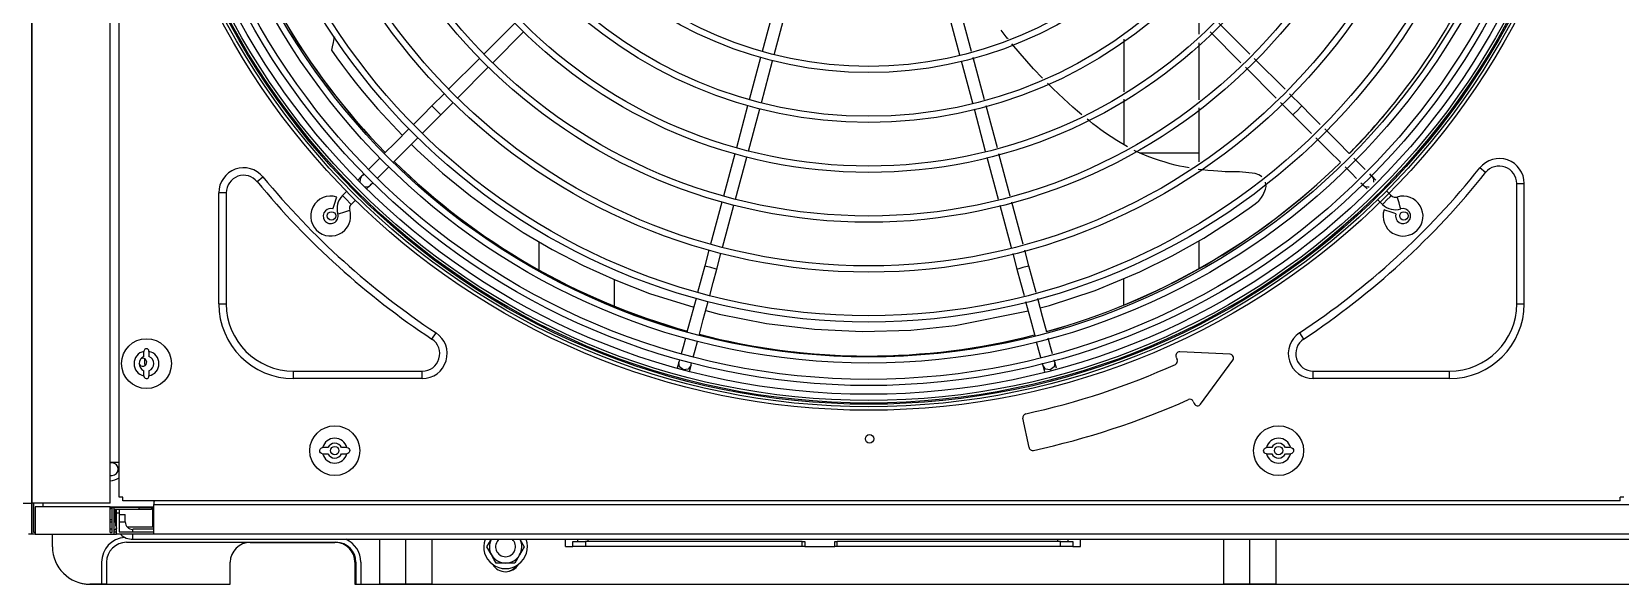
# Model space of a CAD drawing. Extents: x 594 to 813, y 174 to 240.
# Drawn here: x 741.77 to 748.16, y 196.31 to 198.53 of the extents above; entities that cross this region are included whole.
import ezdxf

# ---------------------------------------------------------------- set-up
doc = ezdxf.new("R2010")
doc.units = 0
doc.header["$MEASUREMENT"] = 0
doc.layers.add('AC.REF(S). PIPING', color=3, linetype='CONTINUOUS', lineweight=30)
doc.layers.add('LG-Product', color=3, linetype='CONTINUOUS')

# ---------------------------------------------------------------- blocks, each defined once
blk = doc.blocks.new('UW1-1')
at = {"layer": 'LG-Product', "color": 3, "linetype": 'Continuous'}
for p, q in [((1109.52, 3752.66), (1109.52, 4417.74)), ((1141.12, 3752.66), (1141.12, 4417.74)), ((2389.52, 4417.74), (2389.52, 3752.66)), ((1144.63, 3755.12), (1144.63, 4414.18)), ((1407.9, 3951.31), (1403.35, 3934.36)), ((1408.2, 3933.06), (1412.74, 3950.02)), ((1478.17, 3950.02), (1482.72, 3933.06)), ((1487.56, 3934.36), (1483.02, 3951.31)), ((1303.82, 3945.76), (1291.41, 3933.35)), ((1501.94, 3939.8), (1499.48, 3942.94)), ((1578.99, 3946.77), (1578.99, 3941.34)), ((1599.51, 3933.35), (1587.09, 3945.76)), ((1230.71, 3937.95), (1230.38, 3936.22)), ((1231.07, 3939.59), (1230.71, 3937.95)), ((1231.25, 3940.31), (1231.07, 3939.59)), ((1294.96, 3929.8), (1307.37, 3942.22)), ((1502.24, 3939.42), (1501.94, 3939.8)), ((1507.12, 3933.51), (1503.83, 3937.45)), ((1548.9, 3939.29), (1548.9, 3918.16)), ((1578.99, 3937.92), (1578.99, 3914.88)), ((1583.54, 3942.22), (1595.96, 3929.8)), ((1230.38, 3936.22), (1230.14, 3934.85)), ((1230.14, 3934.85), (1232.29, 3931.8)), ((1232.29, 3931.8), (1234.48, 3928.8)), ((1289.64, 3931.58), (1277.22, 3919.16)), ((1402.7, 3931.93), (1398.16, 3914.98)), ((1403.01, 3913.68), (1407.55, 3930.64)), ((1483.37, 3930.64), (1487.91, 3913.68)), ((1492.75, 3914.98), (1488.21, 3931.93)), ((1509.79, 3930.45), (1507.12, 3933.51)), ((1512.51, 3927.43), (1509.79, 3930.45)), ((1613.69, 3919.16), (1601.28, 3931.58)), ((1234.48, 3928.8), (1236.94, 3925.51)), ((1236.94, 3925.51), (1239.62, 3922.06)), ((1280.77, 3915.62), (1293.18, 3928.03)), ((1516.13, 3923.59), (1512.51, 3927.43)), ((1597.73, 3928.03), (1610.15, 3915.62)), ((1239.62, 3922.06), (1242.48, 3918.5)), ((1242.48, 3918.5), (1248.61, 3911.27)), ((1275.45, 3917.39), (1270.51, 3912.45)), ((1518.11, 3921.57), (1518.09, 3921.59)), ((1520.29, 3919.42), (1518.11, 3921.57)), ((1522.5, 3917.31), (1520.29, 3919.42)), ((1524.51, 3915.43), (1522.5, 3917.31)), ((1620.4, 3912.45), (1615.47, 3917.39)), ((1248.61, 3911.27), (1258.65, 3900.59)), ((1270.51, 3912.45), (1266.74, 3908.68)), ((1270.51, 3912.45), (1271.03, 3911.94)), ((1271.03, 3911.94), (1272.29, 3910.68)), ((1272.29, 3910.68), (1273.54, 3909.43)), ((1274.06, 3908.91), (1279, 3913.84)), ((1397.51, 3912.55), (1392.97, 3895.6)), ((1397.81, 3894.3), (1402.36, 3911.26)), ((1488.56, 3911.26), (1493.1, 3894.3)), ((1497.95, 3895.6), (1493.4, 3912.55)), ((1526.55, 3913.59), (1524.51, 3915.43)), ((1528.36, 3911.98), (1526.55, 3913.59)), ((1530.2, 3910.39), (1528.36, 3911.98)), ((1548.9, 3915.21), (1548.9, 3896.81)), ((1578.99, 3911.69), (1578.99, 3893.55)), ((1611.92, 3913.84), (1616.85, 3908.91)), ((1617.37, 3909.43), (1618.63, 3910.68)), ((1618.63, 3910.68), (1619.88, 3911.94)), ((1619.88, 3911.94), (1620.4, 3912.45)), ((1624.17, 3908.68), (1620.4, 3912.45)), ((1266.74, 3908.68), (1263.03, 3904.97)), ((1266.58, 3901.43), (1270.29, 3905.13)), ((1270.29, 3905.13), (1274.06, 3908.91)), ((1273.54, 3909.43), (1274.06, 3908.91)), ((1531.99, 3908.88), (1530.2, 3910.39)), ((1535, 3906.43), (1534.1, 3907.15)), ((1536.41, 3905.31), (1535, 3906.43)), ((1537.84, 3904.22), (1536.41, 3905.31)), ((1616.85, 3908.91), (1617.37, 3909.43)), ((1616.85, 3908.91), (1620.63, 3905.13)), ((1620.63, 3905.13), (1624.33, 3901.43)), ((1627.88, 3904.97), (1624.17, 3908.68)), ((1255.99, 3897.93), (1251.33, 3893.27)), ((1261.26, 3903.2), (1255.99, 3897.93)), ((1259.54, 3894.38), (1264.81, 3899.65)), ((1539.64, 3902.87), (1537.84, 3904.22)), ((1541.46, 3901.56), (1539.64, 3902.87)), ((1543.7, 3900.02), (1541.46, 3901.56)), ((1545.96, 3898.54), (1543.7, 3900.02)), ((1550.33, 3895.96), (1545.96, 3898.54)), ((1626.11, 3899.65), (1631.34, 3894.42)), ((1634.89, 3897.96), (1629.65, 3903.2)), ((1639.53, 3893.32), (1634.89, 3897.96)), ((1254.88, 3889.72), (1259.54, 3894.38)), ((1262.19, 3897.04), (1264.59, 3894.64)), ((1264.59, 3894.64), (1274.78, 3885.4)), ((1392.32, 3893.17), (1387.77, 3876.22)), ((1392.62, 3874.92), (1397.16, 3891.87)), ((1493.75, 3891.87), (1498.3, 3874.92)), ((1503.14, 3876.22), (1498.6, 3893.17)), ((1555.69, 3893.31), (1553.04, 3894.55)), ((1555.2, 3893.55), (1578.99, 3893.55)), ((1558.24, 3892.25), (1555.69, 3893.31)), ((1560.81, 3891.29), (1558.24, 3892.25)), ((1578.99, 3893.55), (1578.99, 3891.74)), ((1578.99, 3891.74), (1578.99, 3889.94)), ((1631.34, 3894.42), (1635.98, 3889.78)), ((1247, 3888.94), (1244.95, 3886.89)), ((1249.56, 3891.5), (1247, 3888.94)), ((1248.49, 3883.34), (1250.55, 3885.4)), ((1250.55, 3885.4), (1253.1, 3887.95)), ((1274.78, 3885.4), (1286, 3876.29)), ((1563.13, 3890.5), (1560.81, 3891.29)), ((1565.47, 3889.78), (1563.13, 3890.5)), ((1567.48, 3889.2), (1565.47, 3889.78)), ((1569.5, 3888.68), (1567.48, 3889.2)), ((1571.24, 3888.27), (1569.5, 3888.68)), ((1572.98, 3887.91), (1571.24, 3888.27)), ((1575.07, 3887.52), (1572.98, 3887.91)), ((1580.41, 3886.75), (1578.78, 3886.95)), ((1582.64, 3886.5), (1580.41, 3886.75)), ((1584.87, 3886.3), (1582.64, 3886.5)), ((1586.6, 3886.16), (1584.87, 3886.3)), ((1588.32, 3886.06), (1586.6, 3886.16)), ((1589.65, 3886.01), (1588.32, 3886.06)), ((1590.97, 3886), (1589.65, 3886.01)), ((1591.52, 3886), (1590.97, 3886)), ((1592.07, 3886.01), (1591.52, 3886)), ((1592.81, 3886.01), (1592.07, 3886.01)), ((1593.55, 3886.01), (1592.81, 3886.01)), ((1594.45, 3885.99), (1593.55, 3886.01)), ((1595.34, 3885.96), (1594.45, 3885.99)), ((1601.6, 3885.26), (1595.34, 3885.94)), ((1603.14, 3884.72), (1601.6, 3885.26)), ((1637.81, 3887.95), (1640.37, 3885.4)), ((1640.37, 3885.4), (1642.42, 3883.34)), ((1643.91, 3888.94), (1641.36, 3891.5)), ((1645.97, 3886.89), (1643.91, 3888.94)), ((1694.38, 3885.64), (1692.03, 3887.52)), ((1200.21, 3882.01), (1202.53, 3883.92)), ((1242.21, 3884.15), (1240.69, 3882.63)), ((1241.57, 3883.04), (1241.56, 3881.75)), ((1242.21, 3884.15), (1241.57, 3883.04)), ((1242.55, 3884.49), (1242.21, 3884.15)), ((1243.17, 3885.11), (1242.55, 3884.49)), ((1243.35, 3879.96), (1243.67, 3879.89)), ((1243.67, 3879.89), (1243.98, 3879.87)), ((1243.98, 3879.87), (1244.94, 3880.06)), ((1244.24, 3879.08), (1245.76, 3880.6)), ((1244.94, 3880.06), (1245.76, 3880.6)), ((1245.76, 3880.6), (1246.1, 3880.95)), ((1246.1, 3880.95), (1246.72, 3881.57)), ((1604.27, 3884.06), (1603.14, 3884.72)), ((1604.39, 3883.92), (1604.27, 3884.06)), ((1604.94, 3876.75), (1605.86, 3879.04)), ((1606.09, 3880.1), (1605.83, 3881.82)), ((1605.86, 3879.04), (1606.09, 3880.1)), ((1644.2, 3881.57), (1644.82, 3880.95)), ((1644.82, 3880.95), (1645.16, 3880.6)), ((1645.16, 3880.6), (1646.68, 3879.08)), ((1645.16, 3880.6), (1645.97, 3880.06)), ((1645.97, 3880.06), (1646.93, 3879.87)), ((1646.93, 3879.87), (1647.25, 3879.89)), ((1647.25, 3879.89), (1647.56, 3879.96)), ((1648.36, 3884.49), (1647.74, 3885.11)), ((1648.7, 3884.15), (1648.36, 3884.49)), ((1650.22, 3882.63), (1648.7, 3884.15)), ((1649.35, 3883.04), (1648.7, 3884.15)), ((1649.35, 3881.75), (1649.35, 3883.04)), ((1706.89, 3832.86), (1706.89, 3881.26)), ((1706.89, 3881.26), (1709.9, 3881.26)), ((1709.9, 3832.86), (1709.9, 3881.26)), ((1184.76, 3832.86), (1184.76, 3877.54)), ((1187.77, 3877.54), (1184.76, 3877.54)), ((1187.77, 3877.54), (1187.77, 3832.86)), ((1230.91, 3871.71), (1231.46, 3873.4)), ((1231.46, 3873.4), (1232.01, 3875.09)), ((1232.01, 3875.09), (1232.23, 3875.79)), ((1236.16, 3878.1), (1234.48, 3876.42)), ((1234.48, 3876.42), (1235, 3875.9)), ((1235, 3875.9), (1236.25, 3874.64)), ((1236.25, 3874.64), (1237.5, 3873.39)), ((1237.5, 3873.39), (1238.02, 3872.87)), ((1238.02, 3872.87), (1239.7, 3874.55)), ((1286, 3876.29), (1296.3, 3868.76)), ((1387.13, 3873.79), (1382.58, 3856.84)), ((1387.43, 3855.54), (1391.97, 3872.49)), ((1498.95, 3872.49), (1503.49, 3855.54)), ((1508.33, 3856.84), (1503.79, 3873.79)), ((1599.2, 3871.28), (1601.7, 3873.09)), ((1601.7, 3873.09), (1602.53, 3873.71)), ((1602.53, 3873.71), (1602.8, 3873.91)), ((1602.8, 3873.91), (1602.94, 3874.02)), ((1602.94, 3874.02), (1604.19, 3875.61)), ((1604.19, 3875.61), (1604.94, 3876.75)), ((1651.21, 3874.55), (1652.89, 3872.87)), ((1652.89, 3872.87), (1653.41, 3873.39)), ((1653.41, 3873.39), (1654.67, 3874.64)), ((1654.67, 3874.64), (1655.92, 3875.9)), ((1656.44, 3876.42), (1654.76, 3878.1)), ((1655.92, 3875.9), (1656.44, 3876.42)), ((1659.02, 3875.12), (1658.81, 3875.83)), ((1659.54, 3873.43), (1659.02, 3875.12)), ((1660.06, 3871.73), (1659.54, 3873.43)), ((1230.69, 3871.02), (1230.91, 3871.71)), ((1232.64, 3869.03), (1233.34, 3869.25)), ((1233.34, 3869.25), (1235.03, 3869.77)), ((1235.03, 3869.77), (1236.73, 3870.29)), ((1236.73, 3870.29), (1237.43, 3870.5)), ((1296.3, 3868.76), (1307.26, 3861.56)), ((1580.99, 3859.3), (1593.28, 3867.14)), ((1593.28, 3867.14), (1599.2, 3871.28)), ((1654.22, 3870.4), (1653.52, 3870.63)), ((1655.91, 3869.85), (1654.22, 3870.4)), ((1657.59, 3869.31), (1655.91, 3869.85)), ((1658.29, 3869.08), (1657.59, 3869.31)), ((1660.27, 3871.03), (1660.06, 3871.73)), ((1307.26, 3861.56), (1318.93, 3854.7)), ((1313.66, 3851.92), (1313.66, 3857.7)), ((1318.93, 3854.7), (1331.34, 3848.25)), ((1381.93, 3854.41), (1380.24, 3848.09)), ((1510.68, 3848.09), (1508.98, 3854.41)), ((1568.31, 3852.15), (1580.99, 3859.3)), ((1578.99, 3858.15), (1578.99, 3852.43)), ((1313.66, 3846.42), (1313.66, 3851.92)), ((1331.34, 3848.25), (1344.46, 3842.31)), ((1380.24, 3848.09), (1378.8, 3842.72)), ((1380.95, 3847.9), (1380.24, 3848.09)), ((1382.66, 3847.44), (1380.95, 3847.9)), ((1384.37, 3846.98), (1382.66, 3847.44)), ((1383.64, 3841.42), (1385.08, 3846.79)), ((1385.08, 3846.79), (1384.37, 3846.98)), ((1385.08, 3846.79), (1386.78, 3853.11)), ((1504.14, 3853.11), (1505.83, 3846.79)), ((1506.54, 3846.98), (1505.83, 3846.79)), ((1505.83, 3846.79), (1507.27, 3841.42)), ((1508.25, 3847.44), (1506.54, 3846.98)), ((1509.97, 3847.9), (1508.25, 3847.44)), ((1510.68, 3848.09), (1509.97, 3847.9)), ((1512.12, 3842.72), (1510.68, 3848.09)), ((1555.25, 3845.72), (1568.31, 3852.15)), ((1578.99, 3852.43), (1578.99, 3846.98)), ((1343.75, 3842.49), (1343.75, 3836.99)), ((1344.46, 3842.31), (1358.07, 3837.02)), ((1378.8, 3842.72), (1377.39, 3837.45)), ((1382.23, 3836.16), (1383.64, 3841.42)), ((1507.27, 3841.42), (1508.68, 3836.16)), ((1513.53, 3837.45), (1512.12, 3842.72)), ((1537.32, 3838.28), (1555.25, 3845.72)), ((1548.9, 3837.47), (1548.9, 3843.05)), ((1343.75, 3836.99), (1343.75, 3831.97)), ((1358.07, 3837.02), (1375.79, 3831.48)), ((1376.74, 3835.03), (1374.81, 3827.82)), ((1516.11, 3827.82), (1514.18, 3835.03)), ((1518.9, 3832.18), (1537.32, 3838.28)), ((1548.9, 3832.38), (1548.9, 3837.47)), ((1184.76, 3832.86), (1187.77, 3832.86)), ((1374.81, 3827.82), (1373.1, 3821.47)), ((1379.65, 3826.52), (1381.58, 3833.73)), ((1380.64, 3830.19), (1386.04, 3828.75)), ((1386.04, 3828.75), (1405.08, 3824.99)), ((1480.95, 3824.11), (1510.32, 3830.02)), ((1509.33, 3833.73), (1511.26, 3826.52)), ((1515.18, 3831.24), (1518.9, 3832.18)), ((1517.81, 3821.47), (1516.11, 3827.82)), ((1706.89, 3832.86), (1709.9, 3832.86)), ((1377.95, 3820.17), (1379.65, 3826.52)), ((1405.08, 3824.99), (1424.35, 3822.63)), ((1424.35, 3822.63), (1443.73, 3821.7)), ((1443.73, 3821.7), (1463.14, 3822.19)), ((1463.14, 3822.19), (1480.95, 3824.11)), ((1511.26, 3826.52), (1512.97, 3820.17)), ((1270.49, 3818.65), (1272.15, 3821.16)), ((1371.51, 3815.53), (1370.77, 3812.74)), ((1372.46, 3819.04), (1371.51, 3815.53)), ((1376.36, 3814.23), (1377.3, 3817.75)), ((1513.61, 3817.75), (1514.56, 3814.23)), ((1519.4, 3815.53), (1518.46, 3819.04)), ((1520.15, 3812.74), (1519.4, 3815.53)), ((1619.5, 3821.16), (1621.16, 3818.65)), ((1154.7, 3814.06), (1154.66, 3813.8)), ((1154.66, 3813.8), (1154.66, 3813.7)), ((1154.66, 3811.62), (1154.66, 3813.7)), ((1154.83, 3814.35), (1154.7, 3814.06)), ((1155.02, 3814.57), (1154.83, 3814.35)), ((1154.92, 3810.72), (1154.89, 3808.98)), ((1154.89, 3808.98), (1155, 3808.02)), ((1155.26, 3814.72), (1155.02, 3814.57)), ((1155.52, 3814.79), (1155.26, 3814.72)), ((1155.82, 3814.79), (1155.52, 3814.79)), ((1156.14, 3814.69), (1155.82, 3814.79)), ((1156.39, 3814.5), (1156.14, 3814.69)), ((1156.59, 3814.2), (1156.39, 3814.5)), ((1156.67, 3813.8), (1156.59, 3814.2)), ((1156.67, 3813.7), (1156.67, 3813.8)), ((1156.67, 3813.7), (1156.67, 3811.62)), ((1369.88, 3809.43), (1369.21, 3806.93)), ((1369.97, 3809.76), (1369.88, 3809.43)), ((1370.13, 3807.53), (1369.88, 3809.43)), ((1370.12, 3810.32), (1369.97, 3809.76)), ((1374.72, 3808.13), (1374.81, 3808.46)), ((1374.81, 3808.46), (1374.96, 3809.02)), ((1375.61, 3811.45), (1376.36, 3814.23)), ((1514.56, 3814.23), (1515.3, 3811.45)), ((1515.95, 3809.02), (1516.1, 3808.46)), ((1516.1, 3808.46), (1516.19, 3808.13)), ((1521.04, 3809.43), (1520.78, 3807.53)), ((1520.95, 3809.76), (1520.8, 3810.32)), ((1521.04, 3809.43), (1520.95, 3809.76)), ((1521.71, 3806.93), (1521.04, 3809.43)), ((1569.89, 3811.46), (1570.33, 3810.44)), ((1591.55, 3812.56), (1571.34, 3813.56)), ((1579.73, 3792.46), (1592.69, 3810.17)), ((1154.66, 3803.87), (1154.66, 3805.95)), ((1154.66, 3803.87), (1154.66, 3803.77)), ((1154.66, 3803.77), (1154.75, 3803.37)), ((1154.75, 3803.37), (1154.94, 3803.08)), ((1154.94, 3803.08), (1155.19, 3802.89)), ((1155.19, 3802.89), (1155.51, 3802.78)), ((1155.51, 3802.78), (1155.81, 3802.78)), ((1155.81, 3802.78), (1156.08, 3802.86)), ((1156.08, 3802.86), (1156.31, 3803)), ((1156.31, 3803), (1156.5, 3803.22)), ((1156.5, 3803.22), (1156.64, 3803.51)), ((1156.64, 3803.51), (1156.67, 3803.77)), ((1156.67, 3805.95), (1156.67, 3803.87)), ((1156.67, 3803.77), (1156.67, 3803.87)), ((1214.85, 3805.78), (1266.61, 3805.78)), ((1214.85, 3802.77), (1214.85, 3805.78)), ((1266.61, 3802.77), (1214.85, 3802.77)), ((1266.61, 3802.77), (1266.61, 3805.78)), ((1371.65, 3806.36), (1370.13, 3807.53)), ((1373.56, 3806.61), (1371.65, 3806.36)), ((1374.72, 3808.13), (1373.56, 3806.61)), ((1374.05, 3805.63), (1374.72, 3808.13)), ((1516.19, 3808.13), (1516.86, 3805.63)), ((1517.36, 3806.61), (1516.19, 3808.13)), ((1519.26, 3806.36), (1517.36, 3806.61)), ((1520.78, 3807.53), (1519.26, 3806.36)), ((1625.03, 3805.78), (1679.8, 3805.78)), ((1625.03, 3802.77), (1625.03, 3805.78)), ((1679.8, 3802.77), (1625.03, 3802.77)), ((1679.8, 3802.77), (1679.8, 3805.78)), ((1576.79, 3793.54), (1577.14, 3792.75)), ((1510.7, 3775.04), (1508.2, 3786.82)), ((1225.38, 3773.73), (1225.42, 3774.09)), ((1225.47, 3773.33), (1225.38, 3773.73)), ((1225.42, 3774.09), (1225.56, 3774.41)), ((1225.71, 3772.94), (1225.47, 3773.33)), ((1225.56, 3774.41), (1225.78, 3774.69)), ((1226.04, 3772.67), (1225.71, 3772.94)), ((1225.78, 3774.69), (1226.09, 3774.91)), ((1226.54, 3772.53), (1226.04, 3772.67)), ((1226.09, 3774.91), (1226.49, 3775.02)), ((1226.49, 3775.02), (1226.54, 3775.03)), ((1228.67, 3775.03), (1226.64, 3775.03)), ((1226.64, 3772.52), (1228.67, 3772.52)), ((1236.17, 3775.03), (1234.14, 3775.03)), ((1234.14, 3772.52), (1236.17, 3772.52)), ((1236.26, 3775.03), (1236.76, 3774.88)), ((1236.31, 3772.53), (1236.26, 3772.53)), ((1236.71, 3772.65), (1236.31, 3772.53)), ((1237.03, 3772.86), (1236.71, 3772.65)), ((1236.76, 3774.88), (1237.1, 3774.62)), ((1237.25, 3773.14), (1237.03, 3772.86)), ((1237.1, 3774.62), (1237.34, 3774.23)), ((1237.38, 3773.46), (1237.25, 3773.14)), ((1237.34, 3774.23), (1237.42, 3773.82)), ((1237.42, 3773.82), (1237.38, 3773.46)), ((1605.07, 3773.73), (1605.11, 3774.09)), ((1605.15, 3773.33), (1605.07, 3773.73)), ((1605.11, 3774.09), (1605.24, 3774.41)), ((1605.4, 3772.94), (1605.15, 3773.33)), ((1605.24, 3774.41), (1605.47, 3774.69)), ((1605.73, 3772.67), (1605.4, 3772.94)), ((1605.47, 3774.69), (1605.78, 3774.91)), ((1606.23, 3772.53), (1605.73, 3772.67)), ((1605.78, 3774.91), (1606.18, 3775.02)), ((1606.18, 3775.02), (1606.23, 3775.03)), ((1608.35, 3775.03), (1606.33, 3775.03)), ((1606.33, 3772.52), (1608.35, 3772.52)), ((1615.85, 3775.03), (1613.83, 3775.03)), ((1613.83, 3772.52), (1615.85, 3772.52)), ((1615.95, 3775.03), (1616.45, 3774.88)), ((1616, 3772.53), (1615.95, 3772.53)), ((1616.4, 3772.65), (1616, 3772.53)), ((1616.71, 3772.86), (1616.4, 3772.65)), ((1616.45, 3774.88), (1616.78, 3774.62)), ((1616.94, 3773.14), (1616.71, 3772.86)), ((1616.78, 3774.62), (1617.02, 3774.23)), ((1617.07, 3773.46), (1616.94, 3773.14)), ((1617.02, 3774.23), (1617.11, 3773.82)), ((1617.11, 3773.82), (1617.07, 3773.46)), ((1141.12, 3769.21), (1144.63, 3769.21)), ((1141.82, 3768.86), (1141.12, 3768.86)), ((1141.12, 3763.85), (1141.82, 3763.85)), ((1109.52, 3752.66), (1109.52, 3740.12)), ((1141.12, 3752.66), (1109.52, 3752.66)), ((1110.32, 3740.92), (1110.32, 3752.66)), ((1141.12, 3751.15), (1110.83, 3751.15)), ((1110.83, 3751.15), (1110.83, 3740.12)), ((1114.04, 3751.15), (1114.04, 3752.66)), ((1141.12, 3740.92), (1141.12, 3751.15)), ((1158.69, 3751), (1141.13, 3751)), ((1141.82, 3750.95), (1142.63, 3750.95)), ((1141.82, 3740.92), (1141.82, 3750.95)), ((1142.63, 3750.95), (1142.63, 3751)), ((1142.63, 3740.12), (1142.63, 3750.95)), ((1152.66, 3750.95), (1142.63, 3750.95)), ((1143.43, 3750.95), (1143.43, 3751)), ((1146.14, 3755.12), (1144.63, 3755.12)), ((1146.14, 3753.61), (1146.14, 3755.12)), ((1748.52, 3753.61), (1146.14, 3753.61)), ((1152.66, 3750.95), (1157.67, 3750.95)), ((1152.66, 3750.15), (1152.66, 3750.95)), ((1157.67, 3751), (1157.67, 3750.95)), ((1158.18, 3750.95), (1157.67, 3750.95)), ((1157.67, 3750.95), (1157.67, 3750.15)), ((1158.17, 3746.14), (1158.17, 3751)), ((1159.16, 3753.61), (1158.68, 3753.39)), ((1158.68, 3753.39), (1158.68, 3752.16)), ((1158.68, 3752.16), (2340.37, 3752.16)), ((1158.68, 3740.12), (1158.68, 3752.16)), ((1748.52, 3753.61), (1748.52, 3755.12)), ((1750.02, 3755.12), (1748.52, 3755.12)), ((2357.93, 3752.66), (2389.52, 3752.66)), ((2389.52, 3740.12), (2389.52, 3752.66)), ((1141.12, 3745.13), (1141.82, 3745.13)), ((1141.83, 3745.94), (1141.13, 3745.94)), ((1152.66, 3750.15), (1142.63, 3750.15)), ((1143.13, 3745.13), (1142.63, 3745.13)), ((1143.13, 3748.14), (1143.13, 3750.15)), ((1143.13, 3748.14), (1143.13, 3745.13)), ((1143.13, 3748.14), (1143.26, 3748.14)), ((1143.13, 3745.13), (1143.26, 3745.13)), ((1143.26, 3748.14), (1143.63, 3748.14)), ((1143.26, 3745.13), (1143.63, 3745.13)), ((1143.63, 3748.65), (1143.63, 3750.15)), ((1143.63, 3740.12), (1143.63, 3748.65)), ((1144.63, 3748.65), (1143.63, 3748.65)), ((1144.63, 3750.15), (1144.63, 3748.65)), ((1144.63, 3748.65), (1144.63, 3741.12)), ((1144.63, 3748.14), (1144.88, 3748.14)), ((1144.63, 3745.13), (1144.88, 3745.13)), ((1144.73, 3750.15), (1144.73, 3748.14)), ((1144.88, 3748.14), (1145.13, 3748.14)), ((1144.88, 3745.13), (1145.13, 3745.13)), ((1145.13, 3748.14), (1146.55, 3748.14)), ((1145.13, 3745.13), (1146.55, 3745.13)), ((1146.55, 3748.14), (1147.14, 3748.14)), ((1146.55, 3745.13), (1147.14, 3745.13)), ((1147.14, 3745.13), (1147.14, 3748.14)), ((1157.67, 3750.15), (1152.66, 3750.15)), ((1158.69, 3746.14), (1158.17, 3746.14)), ((1158.17, 3743.13), (1158.17, 3746.14)), ((1110.83, 3740.12), (1109.52, 3740.12)), ((1110.83, 3740.92), (1110.32, 3740.92)), ((1110.83, 3740.12), (1142.63, 3740.12)), ((1117.85, 3735.1), (1117.85, 3740.12)), ((1141.82, 3742.13), (1141.12, 3742.13)), ((1141.12, 3740.92), (1141.82, 3740.92)), ((1142.63, 3741.62), (1143.6, 3742.6)), ((1142.64, 3741.12), (1143.64, 3741.12)), ((1142.64, 3740.12), (1143.65, 3740.12)), ((1158.68, 3740.12), (1143.63, 3740.12)), ((1144.63, 3741.12), (1158.68, 3741.12)), ((1147.91, 3743.13), (1158.17, 3743.13)), ((1158.68, 3742.13), (1150.15, 3742.13)), ((1150.15, 3741.86), (1150.15, 3742.13)), ((1150.15, 3741.12), (1150.15, 3741.86)), ((1150.15, 3738.7), (1150.15, 3740.12)), ((1150.15, 3738.11), (1150.15, 3738.7)), ((1158.17, 3743.13), (1158.69, 3743.13)), ((2340.37, 3740.12), (1158.68, 3740.12)), ((2389.52, 3740.12), (2388.22, 3740.12)), ((1147.64, 3736.91), (1231.9, 3736.91)), ((1150.15, 3738.11), (2348.9, 3738.11)), ((1197.4, 3736.88), (1231.5, 3736.88)), ((1249.55, 3720.06), (1249.55, 3738.11)), ((1259.99, 3720.06), (1259.99, 3738.11)), ((1270.43, 3738.11), (1270.43, 3720.06)), ((1292.59, 3735.1), (1293.51, 3736.7)), ((1294.34, 3732.08), (1292.59, 3735.1)), ((1293.51, 3736.7), (1294.32, 3738.11)), ((1294.47, 3731.84), (1294.34, 3732.08)), ((1295.43, 3730.18), (1294.47, 3731.84)), ((1305.76, 3731.84), (1305.63, 3731.61)), ((1306.72, 3733.51), (1305.76, 3731.84)), ((1305.91, 3738.11), (1307.65, 3735.1)), ((1307.65, 3735.1), (1306.72, 3733.51)), ((1324.19, 3735.2), (1324.19, 3738.11)), ((1324.19, 3735.2), (1327.2, 3735.2)), ((1327.2, 3737.21), (1327.87, 3737.21)), ((1327.2, 3735.2), (1327.2, 3737.21)), ((1327.87, 3735.2), (1327.2, 3735.2)), ((1327.87, 3737.21), (1329.71, 3737.21)), ((1329.71, 3735.2), (1327.87, 3735.2)), ((1329.21, 3737.21), (1329.21, 3738.11)), ((1329.71, 3737.21), (1332.22, 3737.21)), ((1332.22, 3735.2), (1329.71, 3735.2)), ((1419.49, 3737.21), (1332.22, 3737.21)), ((1332.22, 3737.21), (1332.22, 3735.2)), ((1419.49, 3735.2), (1332.22, 3735.2)), ((1333.22, 3738.11), (1333.22, 3737.21)), ((1419.49, 3737.21), (1419.78, 3737.21)), ((1419.49, 3735.2), (1419.49, 3737.21)), ((1419.78, 3735.2), (1419.49, 3735.2)), ((1419.78, 3737.21), (1420.49, 3737.21)), ((1420.49, 3735.2), (1419.78, 3735.2)), ((1420.49, 3737.21), (1420.49, 3735.2)), ((1420.49, 3735.2), (1432.53, 3735.2)), ((1432.53, 3737.21), (1433.24, 3737.21)), ((1432.53, 3735.2), (1432.53, 3737.21)), ((1433.24, 3735.2), (1432.53, 3735.2)), ((1433.24, 3737.21), (1433.53, 3737.21)), ((1433.53, 3735.2), (1433.24, 3735.2)), ((1523.32, 3737.21), (1433.53, 3737.21)), ((1433.53, 3735.2), (1433.53, 3737.21)), ((1523.32, 3735.2), (1433.53, 3735.2)), ((1522.31, 3737.21), (1522.31, 3738.11)), ((1523.32, 3737.21), (1525.82, 3737.21)), ((1523.32, 3735.2), (1523.32, 3737.21)), ((1525.82, 3735.2), (1523.32, 3735.2)), ((1525.82, 3737.21), (1527.66, 3737.21)), ((1527.66, 3735.2), (1525.82, 3735.2)), ((1526.33, 3738.11), (1526.33, 3737.21)), ((1527.66, 3737.21), (1528.33, 3737.21)), ((1528.33, 3735.2), (1527.66, 3735.2)), ((1528.33, 3737.21), (1528.33, 3735.2)), ((1528.33, 3735.2), (1531.34, 3735.2)), ((1531.34, 3735.2), (1531.34, 3738.11)), ((1589.12, 3720.06), (1589.12, 3738.11)), ((1599.55, 3720.06), (1599.55, 3738.11)), ((1609.99, 3738.11), (1609.99, 3720.06)), ((1137.61, 3728.88), (1137.61, 3720.06)), ((1139.62, 3728.88), (1139.62, 3720.06)), ((1189.37, 3720.03), (1189.37, 3728.86)), ((1239.53, 3728.86), (1239.53, 3720.03)), ((1239.93, 3728.88), (1239.93, 3720.06)), ((1241.93, 3728.88), (1241.93, 3720.06)), ((1296.35, 3728.58), (1295.43, 3730.18)), ((1297.05, 3728.58), (1296.35, 3728.58)), ((1300.12, 3728.58), (1297.05, 3728.58)), ((1300.94, 3728.58), (1300.12, 3728.58)), ((1303.88, 3728.58), (1300.94, 3728.58)), ((1305.63, 3731.61), (1303.88, 3728.58)), ((1137.61, 3720.06), (1132.89, 3720.06)), ((1133, 3720.03), (1189.37, 3720.03)), ((1139.62, 3720.06), (1137.61, 3720.06)), ((1239.53, 3720.03), (2258.72, 3720.03)), ((1239.93, 3720.06), (1241.93, 3720.06)), ((1241.93, 3720.06), (1249.55, 3720.06)), ((1254.82, 3720.06), (1249.55, 3720.06)), ((1259.99, 3720.06), (1254.82, 3720.06)), ((1265.16, 3720.06), (1259.99, 3720.06)), ((1270.43, 3720.06), (1265.16, 3720.06)), ((1270.43, 3720.06), (1589.12, 3720.06)), ((1594.39, 3720.06), (1589.12, 3720.06)), ((1599.55, 3720.06), (1594.39, 3720.06)), ((1604.72, 3720.06), (1599.55, 3720.06)), ((1609.99, 3720.06), (1604.72, 3720.06)), ((1609.99, 3720.06), (1889.06, 3720.06))]:
    blk.add_line(p, q, dxfattribs=at)
for centre, radius in [((1446.21, 4084.6), 294.56), ((1446.21, 4084.6), 293.16), ((1446.21, 4084.6), 292.16), ((1446.21, 4084.6), 291.66), ((1446.21, 4084.6), 290.66), ((1446.21, 4084.6), 288.15), ((1446.21, 4084.6), 284.64), ((1446.21, 4084.6), 282.13), ((1446.21, 4084.6), 275.61), ((1446.21, 4084.6), 273.1), ((1446.21, 4084.6), 259.06), ((1446.21, 4084.6), 256.55), ((1446.21, 4084.6), 238.99), ((1446.21, 4084.6), 236.49), ((1446.21, 4084.6), 218.93), ((1446.21, 4084.6), 216.42), ((1446.21, 4084.6), 198.87), ((1446.21, 4084.6), 196.36), ((1446.21, 4084.6), 178.81), ((1446.21, 4084.6), 176.3), ((1446.21, 4084.6), 158.74), ((1446.21, 4084.6), 156.24), ((1230.12, 3868.2), 1.71), ((1661.52, 3868.2), 1.71), ((1155.67, 3808.79), 10.03), ((1231.4, 3773.78), 10.03), ((1611.09, 3773.78), 10.03), ((1446.57, 3778.54), 1.71), ((1231.4, 3773.78), 1.71), ((1611.09, 3773.78), 1.71)]:
    blk.add_circle(centre, radius, dxfattribs=at)
for centre, radius, start, end in [((1446.57, 4084.65), 272.85, 195.51375, 224.42062), ((1446.57, 4084.65), 272.8, 195.51938, 224.42625), ((1445.07, 4084.65), 272.8, 315.46125, 332.415), ((1445.07, 4084.65), 272.85, 315.46687, 319.87687), ((1194.79, 3877.54), 10.03, 39.43843, 180), ((1446.57, 4084.65), 272.85, 225.47812, 254.39625), ((1446.57, 4084.65), 272.8, 225.48375, 254.40188), ((1445.07, 4084.65), 272.8, 285.44625, 314.40938), ((1445.07, 4084.65), 272.85, 285.45188, 314.415), ((1445.07, 4084.65), 315.98, 303.50412, 321.40165), ((1445.07, 4084.65), 318.99, 303.50412, 321.40165), ((1699.87, 3881.26), 10.03, 0, 141.40165), ((1699.87, 3881.26), 7.02, 0, 141.40165), ((1194.79, 3877.54), 7.02, 39.43843, 180), ((1446.57, 4084.65), 318.99, 219.43843, 236.49588), ((1446.57, 4084.65), 315.98, 219.43843, 236.49588), ((1229.76, 3868.15), 8.03, 72.03569, 315), ((1239.7, 3871.19), 7.38, 135, 197.01955), ((1239.7, 3871.19), 2.37, 135, 197.01955), ((1658.11, 3878.09), 7.38, 225, 287.01955), ((1658.11, 3878.09), 2.37, 225, 287.01955), ((1661.16, 3868.15), 8.03, 315, 107.01956), ((1229.76, 3868.15), 3.01, 135, 17.01956), ((1229.76, 3868.15), 3.01, 72.03569, 135), ((1229.76, 3868.15), 8.03, 315, 17.01956), ((1661.16, 3868.15), 8.03, 162.03569, 315), ((1661.16, 3868.15), 3.01, 162.03569, 107.01956), ((1214.85, 3832.86), 30.09, 180, 270), ((1214.85, 3832.86), 27.08, 180, 270), ((1679.8, 3832.86), 30.09, 270, 0), ((1679.8, 3832.86), 27.08, 270, 0), ((1266.61, 3812.8), 10.03, 270, 56.49588), ((1266.61, 3812.8), 7.02, 270, 56.49588), ((1446.57, 4084.65), 272.85, 255.45375, 270), ((1445.82, 4078.77), 266.92, 255.29932, 284.55281), ((1446.57, 4072.95), 261.16, 270.00131, 284.72067), ((1625.03, 3812.8), 10.03, 123.50412, 270), ((1625.03, 3812.8), 7.02, 123.50412, 270), ((1155.67, 3808.79), 5.02, 101.53696, 258.46304), ((1155.67, 3808.79), 3.01, 109.47122, 250.52878), ((1154.16, 3809.34), 1.61, 200.36812, 90), ((1154.16, 3809.34), 1.61, 90, 119.3625), ((1155.67, 3808.79), 5.02, 281.53696, 78.46304), ((1155.67, 3808.79), 3.01, 289.47122, 70.52878), ((1445.07, 4084.65), 302.94, 282.25046, 294.26437), ((1568.95, 3809.84), 1.5, 294.26437, 23.48155), ((1571.27, 3812.06), 1.5, 87.16915, 203.48155), ((1591.48, 3811.06), 1.5, 323.79928, 87.16915), ((1445.07, 4084.65), 317.99, 282.23969, 294.07612), ((1575.41, 3792.95), 1.5, 23.48155, 114.07612), ((1578.52, 3793.35), 1.5, 203.48155, 323.79928), ((1509.67, 3787.13), 1.5, 102.25046, 191.96728), ((1231.4, 3773.78), 5.02, 14.4373, 165.5627), ((1231.4, 3773.78), 3.01, 24.62432, 155.37568), ((1611.09, 3773.78), 5.02, 14.4373, 165.5627), ((1611.09, 3773.78), 3.01, 24.62432, 155.37568), ((1226.64, 3773.78), 1.25, 90, 94.22562), ((1226.64, 3773.78), 1.25, 265.77438, 270), ((1231.4, 3773.78), 5.02, 194.4373, 345.5627), ((1231.4, 3773.78), 3.01, 204.62432, 335.37568), ((1236.17, 3773.78), 1.25, 85.77438, 90), ((1236.17, 3773.78), 1.25, 270, 274.22562), ((1512.17, 3775.35), 1.5, 191.96728, 282.23969), ((1606.33, 3773.78), 1.25, 90, 94.22562), ((1606.33, 3773.78), 1.25, 265.77438, 270), ((1611.09, 3773.78), 5.02, 194.4373, 345.5627), ((1611.09, 3773.78), 3.01, 204.62432, 335.37568), ((1615.85, 3773.78), 1.25, 85.77438, 90), ((1615.85, 3773.78), 1.25, 270, 274.22562), ((1141.82, 3766.35), 2.51, 270, 90), ((1140.32, 3769.06), 7.52, 276.12281, 304.98188), ((1138.86, 3753.06), 3.51, 310.00554, 324.14681), ((1150.15, 3745.13), 7.02, 180, 201.78703), ((1150.15, 3745.13), 3.01, 180, 270), ((1147.64, 3728.88), 10.03, 94.0275, 180), ((1150.15, 3745.13), 7.02, 225.58359, 270), ((1132.89, 3735.1), 15.05, 180, 270), ((1147.64, 3728.88), 8.03, 90, 180), ((1197.4, 3728.86), 8.03, 90, 180), ((1231.5, 3728.86), 8.03, 0, 90), ((1231.9, 3728.88), 8.03, 0, 90), ((1231.9, 3728.88), 10.03, 0, 66.92484), ((1300.12, 3735.1), 8.78, 159.9525, 20.0475), ((1300.12, 3735.1), 6.52, 152.51438, 210), ((1300.12, 3735.1), 6.52, 210, 270), ((1300.12, 3735.1), 4.01, 131.41125, 48.58875), ((1300.12, 3735.1), 6.52, 270, 330), ((1300.12, 3735.1), 6.52, 330, 27.48562), ((1300.12, 3731.09), 6.02, 210.78, 329.22), ((1299.71, 3731.07), 6.02, 275.61375, 324.43312), ((1133, 3735.08), 15.05, 255.44953, 270)]:
    blk.add_arc(centre, radius, start, end, dxfattribs=at)
blk = doc.blocks.new('UW1+UW1_2')
at = {"layer": 'LG-Product'}
for p in [(1162.18, 2470.68), (2442.18, 2470.68)]:
    blk.add_blockref('UW1-1', p, dxfattribs=at)
blk = doc.blocks.new('A$C5B2C3915')
at = {"layer": 'LG-Product'}
blk.add_blockref('UW1+UW1_2', (-4815.985, -6647.45), dxfattribs=at)

msp = doc.modelspace()

# ---------------------------------------------------------------- block references
at = {"layer": 'AC.REF(S). PIPING', "linetype": 'Continuous', "xscale": 0.0099999999999909, "yscale": 0.0099999999999909, "zscale": 0.0099999999999909}
msp.add_blockref('A$C5B2C3915', (754.4172, 200.8743), dxfattribs=at)

doc.saveas('drawing.dxf')
